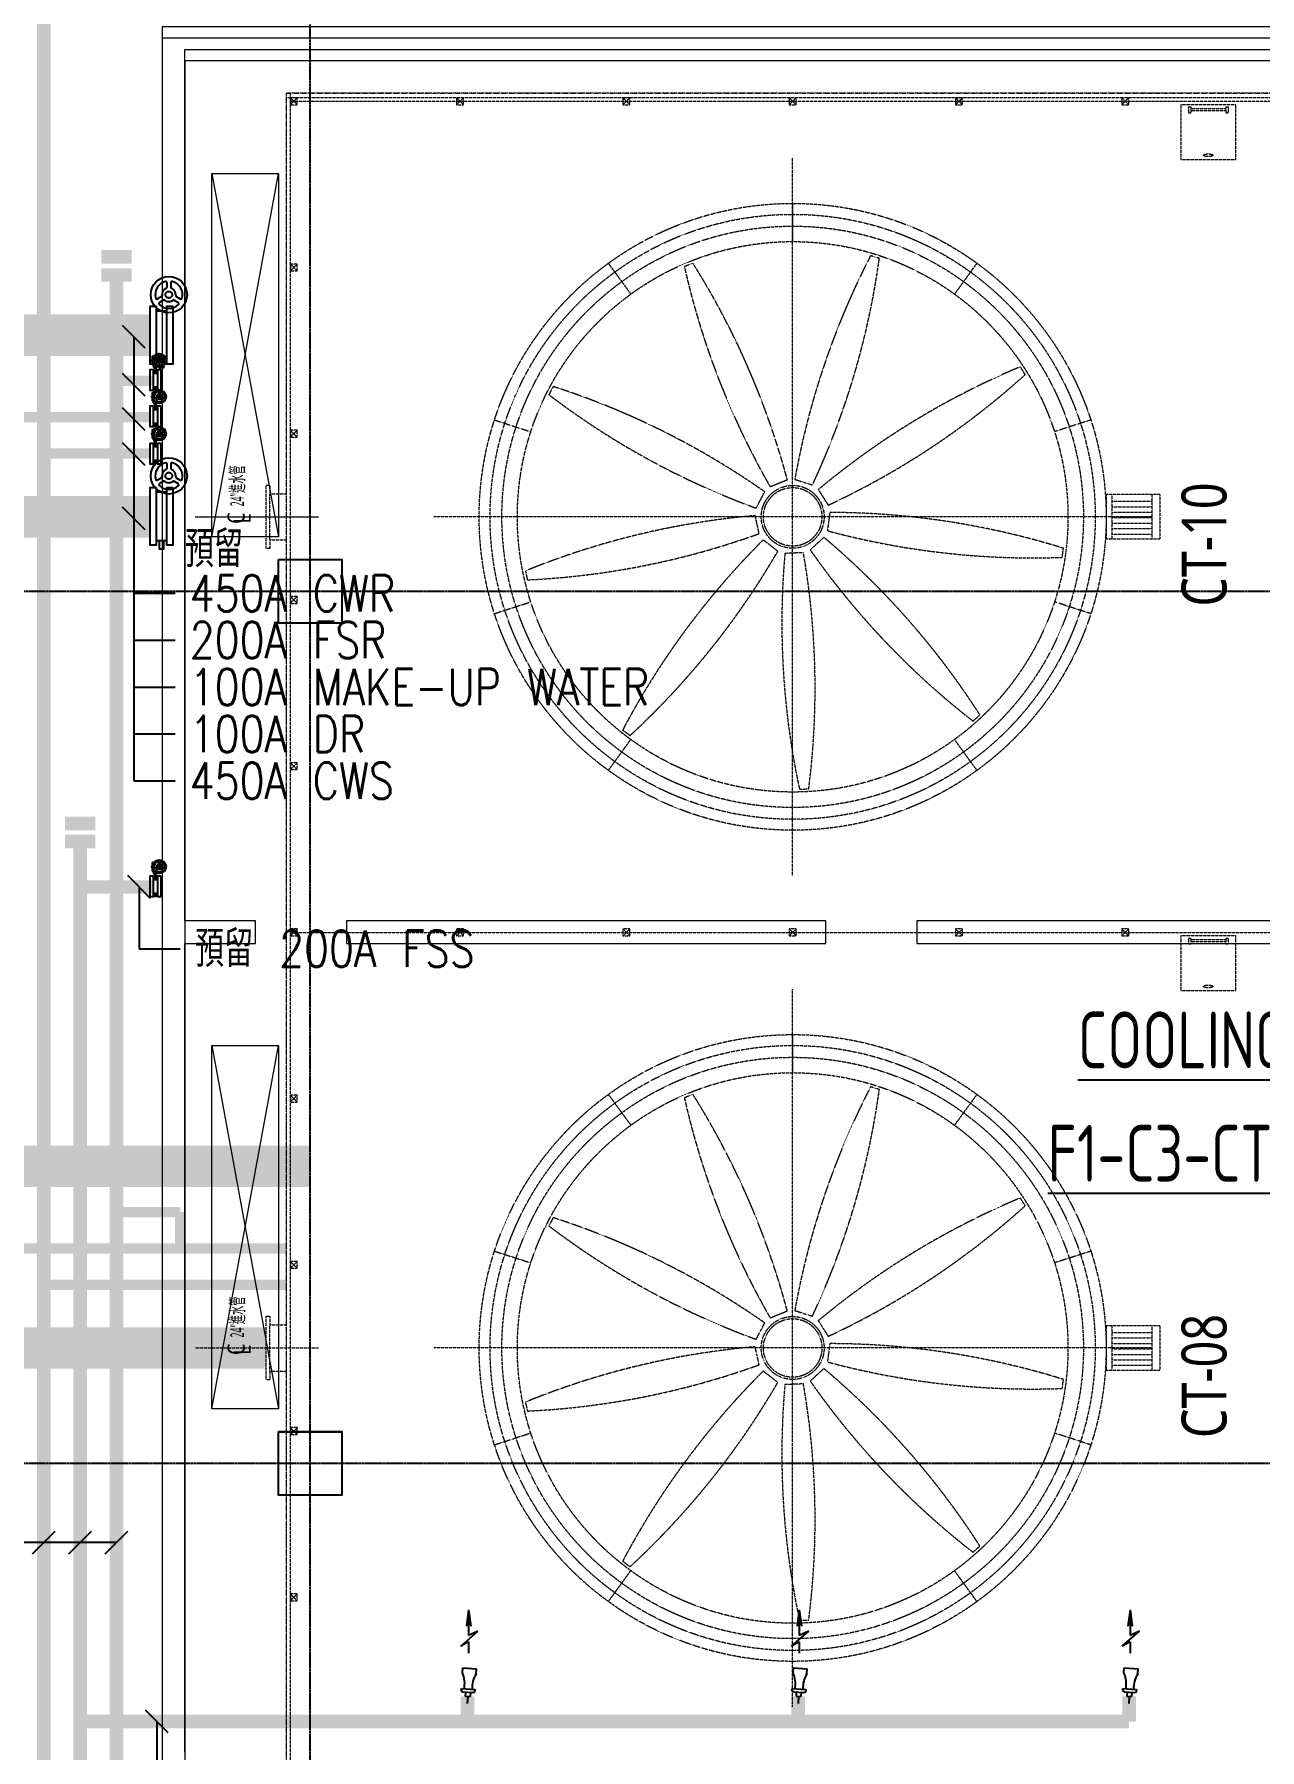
# Model space of a CAD drawing. Extents: x -18238 to -8686, y -1229 to 9502.
# Drawn here: x -16502 to -15153, y 4387 to 6276 of the extents above; entities that cross this region are included whole.
import ezdxf
from ezdxf.enums import TextEntityAlignment as Align

# ---------------------------------------------------------------- set-up
doc = ezdxf.new("R2010")
doc.units = 0
for name, pattern in [('188K-SM-03-C3-LR1-MECH-EQ-Y2257103$0$CUP- LRF$0$HIDDEN', [0.4, 0.3, -0.1]), ('X-CUB3-LR20$0$COL-CEN-LIN', [3.25, 2.5, -0.25, 0.25, -0.25]), ('X-CUB3-LR20$0$虛線', [0.846667, 0.423333, -0.423333])]:
    doc.linetypes.add(name, pattern=pattern)
for name, color, linetype in [('188K-SM-03-C3-LR1-MECH-EQ-Y2257103$0$AC-EQ', 1, 'Continuous'), ('188K-SM-03-C3-LR1-MECH-EQ-Y2257103$0$AC-EQ-FUTURE', 8, 'Continuous'), ('188K-SM-03-C3-LR1-MECH-EQ-Y2257103$0$AC-EQ-TXT', 53, 'Continuous'), ('188K-SM-03-C3-LR1-MECH-EQ-Y2257103$0$AC-EQ-既有', 21, 'Continuous'), ('188K-SM-07-C3-LR1-MECH-PIPE-Y2257103$0$P-CW-聚', 4, 'Continuous'), ('188K-SM-07-C3-LR1-MECH-PIPE-Y2257103$0$P-DR', 5, 'Continuous'), ('188K-SM-07-C3-LR1-MECH-PIPE-Y2257103$0$P-MAKE-UP', 30, 'Continuous'), ('188K-SM-07-C3-LR1-MECH-PIPE-Y2257103$0$P-TXT', 53, 'Continuous'), ('188K-SM-07-C3-LR1-MECH-PIPE-Y2257103$0$P-砂濾-FSR', 3, 'Continuous'), ('188K-SM-07-C3-LR1-MECH-PIPE-Y2257103$0$P-砂濾-FSS', 6, 'Continuous'), ('X-CUB3-LR20$0$2_屋突二層平面圖_2_A-OBJE-2D.Newcub', 8, 'Continuous'), ('X-CUB3-LR20$0$2_屋突二層平面圖_2_A-OBJE.Newcub', 8, 'Continuous'), ('X-CUB3-LR20$0$2_屋突二層平面圖_2_A-WALL-EX.Newcub', 8, 'Continuous'), ('X-CUB3-LR20$0$2_屋突二層平面圖_2_S-SLAB-SHOW.Newcub', 8, 'Continuous'), ('X-CUB3-LR20$0$CCL', 8, 'X-CUB3-LR20$0$COL-CEN-LIN'), ('X-CUB3-LR20$0$COL-S', 8, 'Continuous')]:
    doc.layers.add(name, color=color, linetype=linetype)
doc.styles.add('188K-SM-03-C3-LR1-MECH-EQ-Y2257103$0$CUP- LRF$0$Standard', font='', dxfattribs={"width": 0.8})
doc.styles.add('188K-SM-03-C3-LR1-MECH-EQ-Y2257103$0$XCM2QR1-200k$0$AA-TXT', font='isocp.shx', dxfattribs={"width": 0.8, "bigfont": 'china.shx'})
doc.styles.add('188K-SM-07-C3-LR1-MECH-PIPE-Y2257103$0$Standard', font='txt.shx', dxfattribs={"bigfont": 'chineset.shx'})
doc.styles.get('188K-SM-03-C3-LR1-MECH-EQ-Y2257103$0$CUP- LRF$0$Standard').set_extended_font_data('Microsoft JhengHei')
doc.dimstyles.new('188K-SM-07-C3-LR1-MECH-PIPE-Y2257103$0$H-DIM', dxfattribs={"dimtxt": 1, "dimasz": 1, "dimexe": 0.5, "dimexo": 0.5, "dimgap": 0.5, "dimtad": 1, "dimdec": 0, "dimdsep": 46, "dimtxsty": '188K-SM-07-C3-LR1-MECH-PIPE-Y2257103$0$Standard', "dimblk1": '188K-SM-07-C3-LR1-MECH-PIPE-Y2257103$0$_OBLIQUE', "dimblk2": '188K-SM-07-C3-LR1-MECH-PIPE-Y2257103$0$_OBLIQUE', "dimsah": 1, "dimcen": 0.09, "dimdle": 0.5, "dimadec": 0, "dimazin": 0, "dimtfac": 1, "dimtdec": 0, "dimtmove": 2, "dimatfit": 0, "dimldrblk": '188K-SM-07-C3-LR1-MECH-PIPE-Y2257103$0$_OBLIQUE', "dimfxl": 1, "dimtolj": 1, "dimtzin": 0, "dimarcsym": 0})

# ---------------------------------------------------------------- blocks, each defined once
blk = doc.blocks.new('X-CUB3-LR20$0$CUB3-LR10')
at = {"layer": 'X-CUB3-LR20$0$CCL'}
for p, q in [((-3360, 0), (-3360, 9982.459)), ((720, 6382.459), (-5160, 6382.459)), ((720, 5422.459), (-5160, 5422.459))]:
    blk.add_line(p, q, dxfattribs=at)
at = {"layer": 'X-CUB3-LR20$0$COL-S'}
for points in [[(-3395, 6417.459), (-3325, 6417.459), (-3325, 6347.459), (-3395, 6347.459)], [(-3395, 5457.459), (-3325, 5457.459), (-3325, 5387.459), (-3395, 5387.459)]]:
    blk.add_lwpolyline(points, close=True, dxfattribs=at)
blk = doc.blocks.new('X-CUB3-LR20')
at = {"layer": 'X-CUB3-LR20$0$2_屋突二層平面圖_2_A-OBJE-2D.Newcub', "color": 8, "linetype": 'X-CUB3-LR20$0$虛線', "lineweight": 0, "ltscale": 10, "flags": 128}
blk.add_lwpolyline([(-16224, 6211), (-14012.2, 6211), (-14012.2, 1619.3), (-16224, 1619.3)], close=True, dxfattribs=at)
at = {"layer": 'X-CUB3-LR20$0$2_屋突二層平面圖_2_A-OBJE.Newcub', "color": 8, "lineweight": 0, "ltscale": 10}
for p, q in [((-16306.2, 6122.5), (-16233.1, 6122.5)), ((-16306.2, 5722.5), (-16306.2, 6122.5)), ((-16306.2, 6122.5), (-16233.1, 5722.5)), ((-16306.2, 5722.5), (-16233.1, 6122.5)), ((-16233.1, 6122.5), (-16233.1, 5722.5)), ((-16233.1, 5722.5), (-16306.2, 5722.5)), ((-16306.2, 5162.5), (-16233.1, 5162.5)), ((-16306.2, 4762.5), (-16306.2, 5162.5)), ((-16306.2, 5162.5), (-16233.1, 4762.5)), ((-16306.2, 4762.5), (-16233.1, 5162.5)), ((-16233.1, 5162.5), (-16233.1, 4762.5)), ((-16233.1, 4762.5), (-16306.2, 4762.5))]:
    blk.add_line(p, q, dxfattribs=at)
at = {"layer": 'X-CUB3-LR20$0$2_屋突二層平面圖_2_A-WALL-EX.Newcub', "color": 12, "lineweight": 0, "ltscale": 10, "flags": 128}
for points in [[(-16361.1, 6284.1), (-16361.1, 6259.1)], [(-16361.1, 6259.1), (-16361.1, 1557.5)], [(-16336.1, 6259.1), (-15130.6, 6259.1)], [(-16336.1, 5299.7), (-16336.1, 6259.1)], [(-16258.1, 5299.7), (-16336.1, 5299.7)], [(-16258.1, 5274.7), (-16258.1, 5299.7)], [(-15630.6, 5299.7), (-16158.1, 5299.7)], [(-16158.1, 5299.7), (-16158.1, 5274.7)], [(-15630.6, 5274.7), (-15630.6, 5299.7)], [(-15130.6, 5299.7), (-15530.6, 5299.7)], [(-15530.6, 5299.7), (-15530.6, 5274.7)], [(-16336.1, 4384.7), (-16336.1, 5274.7)], [(-16336.1, 5274.7), (-16258.1, 5274.7)], [(-16158.1, 5274.7), (-15630.6, 5274.7)], [(-15530.6, 5274.7), (-15130.6, 5274.7)]]:
    blk.add_lwpolyline(points, dxfattribs=at)
at = {"layer": 'X-CUB3-LR20$0$2_屋突二層平面圖_2_S-SLAB-SHOW.Newcub', "color": 15, "lineweight": 0, "ltscale": 10, "flags": 128}
for points in [[(-16361.1, 1557.5), (-13875.1, 1557.5), (-13875.1, 6284.1), (-16361.1, 6284.1)], [(-16306.2, 6122.5), (-16233.1, 6122.5), (-16233.1, 5722.5), (-16306.2, 5722.5)], [(-16306.2, 5162.5), (-16233.1, 5162.5), (-16233.1, 4762.5), (-16306.2, 4762.5)]]:
    blk.add_lwpolyline(points, close=True, dxfattribs=at)
at = {"layer": 'X-CUB3-LR20$0$COL-S'}
for points in [[(-16233.1, 5697.5), (-16163.1, 5697.5), (-16163.1, 5627.5), (-16233.1, 5627.5)], [(-16233.1, 4737.5), (-16163.1, 4737.5), (-16163.1, 4667.5), (-16233.1, 4667.5)]]:
    blk.add_lwpolyline(points, close=True, dxfattribs=at)
at = {"layer": 'X-CUB3-LR20$0$CCL'}
blk.add_blockref('X-CUB3-LR20$0$CUB3-LR10', (-12838.1, -720), dxfattribs=at)
blk = doc.blocks.new('188K-SM-07-C3-LR1-MECH-PIPE-Y2257103$0$450A-70')
for p, q in [((183, 577), (183, 526)), ((229, 577), (229, 526)), ((125, 424), (80, 398)), ((147, 385), (103, 359)), ((265, 385), (309, 359)), ((287, 424), (332, 398)), ((101, 265), (101, 275))]:
    blk.add_line(p, q)
for points in [[(68, 318), (68, -318), (0, -318), (0, 318), (68, 318)], [(250, 318), (250, -318), (182, -318), (182, 318), (250, 318)], [(101, -265), (101, -358), (149, -358), (149, -265)]]:
    blk.add_lwpolyline(points)
blk.add_lwpolyline([(182, -265), (182, 265), (68, 265), (68, -265)], close=True)
blk.add_circle((206, 445), 200)
for centre, start, end in [((171, 577), 0, 105.0003), ((241, 577), 74.9997, 180), ((74, 410), 194.9997, 300), ((118, 435), 300, 6.3258), ((154, 374), 53.6773, 120), ((171, 526), 293.6763, 360), ((241, 526), 180, 246.3212), ((258, 374), 60, 126.326), ((294, 435), 173.6771, 240), ((338, 410), 240, 345.0003), ((109, 348), 120, 225.0003), ((303, 348), 314.9997, 60)]:
    blk.add_arc(centre, 12.9, start, end)
for major_axis, start_param, end_param in [((-106, 106), 5.759591, 7.330378), ((-106, -106), 2.0944, 3.665187), ((-106, 106), 1.570801, 3.141588)]:
    blk.add_ellipse((206, 445), major_axis=major_axis, ratio=1, start_param=start_param, end_param=end_param)
for points, knots in [([(176, 514), (175, 514), (175, 514), (171, 512), (168, 510), (160, 505), (156, 502), (151, 497), (149, 495), (147, 492), (145, 490), (142, 485), (139, 481), (136, 473), (134, 469), (132, 462), (132, 458), (131, 452), (131, 449), (131, 445), (131, 445), (131, 445)], [6.696153, 6.696153, 6.696153, 6.696153, 6.716255, 6.716255, 6.867368, 6.867368, 7.071588, 7.071588, 7.157801, 7.157801, 7.244015, 7.244015, 7.416443, 7.416443, 7.58887, 7.58887, 7.71927, 7.71927, 7.84967, 7.84967, 7.853751, 7.853751, 7.853751, 7.853751]), ([(131, 445), (131, 443), (131, 441), (131, 439), (131, 438), (131, 437)], [1.5709998, 1.5709998, 1.5709998, 1.5709998, 1.6433636, 1.6433636, 1.6809392, 1.6809392, 1.6809392, 1.6809392]), ([(161, 384), (164, 382), (166, 381), (173, 377), (177, 375), (185, 372), (190, 371), (196, 370), (199, 370), (204, 370), (207, 369), (212, 370), (214, 370), (220, 371), (224, 372), (231, 374), (235, 375), (242, 378), (245, 380), (249, 383), (250, 384), (251, 384)], [2.507368, 2.507368, 2.507368, 2.507368, 2.627369, 2.627369, 2.804217, 2.804217, 2.981065, 2.981065, 3.0818, 3.0818, 3.182535, 3.182535, 3.283269, 3.283269, 3.433028, 3.433028, 3.582786, 3.582786, 3.732545, 3.732545, 3.775351, 3.775351, 3.775351, 3.775351]), ([(169, 445), (169, 443), (169, 442), (170, 437), (171, 434), (173, 429), (174, 427), (176, 423), (178, 421), (181, 418), (182, 417), (184, 416), (184, 415), (187, 414), (188, 413), (190, 412), (191, 412), (193, 411), (194, 410), (197, 409), (198, 409), (201, 409), (202, 408), (205, 408), (206, 408), (209, 408), (211, 409), (213, 409), (214, 409), (217, 410), (218, 410), (220, 411), (222, 412), (225, 413), (226, 414), (229, 416), (230, 417), (232, 419), (233, 420), (235, 423), (236, 424), (238, 427), (239, 428), (240, 431), (240, 432), (241, 434), (241, 435), (242, 438), (242, 439), (243, 442), (243, 444), (243, 447), (243, 448), (242, 450), (242, 452), (242, 454), (241, 456), (240, 459), (240, 460), (238, 463), (237, 464), (236, 467), (235, 468), (233, 470), (232, 471), (230, 473), (228, 474), (226, 476), (225, 476), (223, 478), (222, 478), (219, 479), (218, 480), (215, 481), (213, 481), (210, 482), (209, 482), (206, 482), (205, 482), (202, 482), (200, 481), (197, 481), (196, 480), (193, 480), (192, 479), (190, 478), (189, 477), (186, 476), (185, 475), (183, 473), (181, 472), (180, 471), (179, 470), (177, 468), (177, 467), (175, 464), (174, 462), (172, 459), (172, 458), (171, 456), (171, 455), (170, 452), (170, 451), (169, 448), (169, 447), (169, 445)], [1.571, 1.571, 1.571, 1.571, 1.693083, 1.693083, 1.949959, 1.949959, 2.141288, 2.141288, 2.35183, 2.35183, 2.450793, 2.450793, 2.549757, 2.549757, 2.648721, 2.648721, 2.747685, 2.747685, 2.846649, 2.846649, 2.956668, 2.956668, 3.066687, 3.066687, 3.18546, 3.18546, 3.304233, 3.304233, 3.401729, 3.401729, 3.499226, 3.499226, 3.628371, 3.628371, 3.757516, 3.757516, 3.886662, 3.886662, 4.015807, 4.015807, 4.144952, 4.144952, 4.274097, 4.274097, 4.375229, 4.375229, 4.476361, 4.476361, 4.600581, 4.600581, 4.724802, 4.724802, 4.826207, 4.826207, 4.927613, 4.927613, 5.054733, 5.054733, 5.177509, 5.177509, 5.300285, 5.300285, 5.423061, 5.423061, 5.545838, 5.545838, 5.668614, 5.668614, 5.768114, 5.768114, 5.867614, 5.867614, 5.990048, 5.990048, 6.139681, 6.139681, 6.244003, 6.244003, 6.348325, 6.348325, 6.488728, 6.488728, 6.59624, 6.59624, 6.703667, 6.703667, 6.811094, 6.811094, 6.930613, 6.930613, 7.056612, 7.056612, 7.148118, 7.148118, 7.239624, 7.239624, 7.418991, 7.418991, 7.523555, 7.523555, 7.621222, 7.621222, 7.71889, 7.71889, 7.853751, 7.853751, 7.853751, 7.853751]), ([(281, 437), (281, 441), (282, 445), (281, 455), (280, 460), (277, 472), (275, 477), (269, 486), (267, 490), (260, 497), (257, 501), (250, 507), (245, 509), (240, 513), (238, 513), (236, 514)], [4.601784, 4.601784, 4.601784, 4.601784, 4.761519, 4.761519, 4.993702, 4.993702, 5.225885, 5.225885, 5.416156, 5.416156, 5.606428, 5.606428, 5.796699, 5.796699, 5.869739, 5.869739, 5.869739, 5.869739])]:
    blk.add_open_spline(points, degree=3, knots=knots)
blk = doc.blocks.new('188K-SM-07-C3-LR1-MECH-PIPE-Y2257103$0$100A-70')
for p, q in [((11, 220), (11, 216)), ((11, 220), (18, 220)), ((11, 216), (18, 216)), ((18, 222), (23, 222)), ((18, 222), (18, 214)), ((18, 214), (23, 214)), ((23, 259), (23, 222)), ((23, 214), (23, 176)), ((23, 197), (29, 197)), ((23, 189), (32, 189)), ((39, 261), (25, 261)), ((70, 210), (54, 201)), ((79, 195), (62, 186)), ((93, 268), (93, 248)), ((109, 268), (109, 248)), ((123, 195), (140, 186)), ((132, 210), (148, 201)), ((25, 174), (40, 174)), ((32, 174), (32, 155)), ((32, 155), (60, 155)), ((35, 155), (35, 150)), ((35, 150), (53, 140)), ((53, 74), (53, 140)), ((53, 140), (67, 140)), ((82, 146), (67, 140)), ((67, 74), (67, 140))]:
    blk.add_line(p, q)
for points in [[(34, 115), (34, -115), (1, -115), (1, 115), (34, 115)], [(119, 115), (119, -115), (86, -115), (86, 115), (119, 115)], [(53, -74), (53, -107), (67, -107), (67, -74)]]:
    blk.add_lwpolyline(points)
blk.add_lwpolyline([(86, -74), (86, 74), (34, 74), (34, -74)], close=True)
blk.add_circle((101, 218), 75)
for centre, start, end in [((51, 205), 194.9997, 300), ((68, 214), 300, 6.3258), ((81, 191), 53.6773, 120), ((88, 268), 0, 105.0003), ((88, 248), 293.6763, 360), ((114, 268), 74.9997, 180), ((114, 248), 180, 246.3212), ((121, 191), 60, 126.326), ((134, 214), 173.6771, 240), ((151, 205), 240, 345.0003), ((65, 182), 120, 225.0003), ((137, 182), 314.9997, 60)]:
    blk.add_arc(centre, 4.84, start, end)
for centre, major_axis, start_param, end_param in [((25, 259), (1.59, 1.59), 0.785398, 2.356194), ((101, 218), (39.8, 39.8), 1.047202, 2.617989), ((101, 218), (-39.8, 39.8), 3.665196, 5.235983), ((25, 176), (1.59, 1.59), 2.356194, 3.926991), ((101, 218), (-39.8, 39.8), 1.570801, 3.141588)]:
    blk.add_ellipse(centre, major_axis=major_axis, ratio=1, start_param=start_param, end_param=end_param)
for points, knots in [([(90, 244), (89, 244), (89, 244), (88, 243), (87, 242), (84, 241), (82, 239), (80, 237), (80, 237), (79, 236), (78, 235), (77, 233), (76, 231), (75, 229), (74, 227), (73, 224), (73, 223), (73, 221), (73, 219), (73, 218), (73, 218), (73, 218)], [6.696153, 6.696153, 6.696153, 6.696153, 6.716255, 6.716255, 6.867368, 6.867368, 7.071588, 7.071588, 7.157801, 7.157801, 7.244015, 7.244015, 7.416443, 7.416443, 7.58887, 7.58887, 7.71927, 7.71927, 7.84967, 7.84967, 7.853751, 7.853751, 7.853751, 7.853751]), ([(73, 218), (73, 217), (73, 217), (73, 216), (73, 215), (73, 215)], [1.5709998, 1.5709998, 1.5709998, 1.5709998, 1.6433636, 1.6433636, 1.6809392, 1.6809392, 1.6809392, 1.6809392]), ([(84, 195), (85, 195), (86, 194), (89, 193), (90, 192), (93, 191), (95, 190), (97, 190), (98, 190), (100, 190), (101, 190), (103, 190), (104, 190), (106, 190), (108, 190), (110, 191), (112, 192), (114, 193), (116, 194), (117, 195), (117, 195), (118, 195)], [2.507368, 2.507368, 2.507368, 2.507368, 2.627369, 2.627369, 2.804217, 2.804217, 2.981065, 2.981065, 3.0818, 3.0818, 3.182535, 3.182535, 3.283269, 3.283269, 3.433028, 3.433028, 3.582786, 3.582786, 3.732545, 3.732545, 3.775351, 3.775351, 3.775351, 3.775351]), ([(87, 218), (87, 217), (87, 217), (87, 215), (88, 214), (89, 212), (89, 211), (90, 210), (91, 209), (92, 208), (92, 208), (93, 207), (93, 207), (94, 206), (94, 206), (95, 206), (95, 205), (96, 205), (97, 205), (97, 205), (98, 205), (99, 204), (99, 204), (101, 204), (101, 204), (102, 204), (103, 204), (104, 204), (104, 205), (105, 205), (105, 205), (106, 205), (107, 206), (108, 206), (108, 206), (109, 207), (110, 207), (111, 208), (111, 209), (112, 210), (112, 210), (113, 211), (113, 212), (114, 213), (114, 213), (114, 214), (114, 214), (115, 215), (115, 216), (115, 217), (115, 218), (115, 219), (115, 219), (115, 220), (115, 220), (114, 222), (114, 222), (114, 223), (114, 224), (113, 225), (113, 225), (112, 226), (112, 227), (111, 227), (111, 228), (110, 229), (109, 229), (109, 230), (108, 230), (107, 230), (107, 230), (106, 231), (106, 231), (104, 231), (104, 232), (102, 232), (102, 232), (101, 232), (101, 232), (99, 232), (99, 232), (98, 231), (97, 231), (96, 231), (96, 231), (95, 230), (94, 230), (94, 230), (93, 229), (92, 229), (92, 228), (91, 228), (91, 227), (90, 227), (90, 226), (89, 225), (89, 225), (88, 223), (88, 223), (88, 222), (88, 222), (87, 221), (87, 220), (87, 219), (87, 219), (87, 218)], [1.571, 1.571, 1.571, 1.571, 1.693083, 1.693083, 1.949959, 1.949959, 2.141288, 2.141288, 2.35183, 2.35183, 2.450793, 2.450793, 2.549757, 2.549757, 2.648721, 2.648721, 2.747685, 2.747685, 2.846649, 2.846649, 2.956668, 2.956668, 3.066687, 3.066687, 3.18546, 3.18546, 3.304233, 3.304233, 3.401729, 3.401729, 3.499226, 3.499226, 3.628371, 3.628371, 3.757516, 3.757516, 3.886662, 3.886662, 4.015807, 4.015807, 4.144952, 4.144952, 4.274097, 4.274097, 4.375229, 4.375229, 4.476361, 4.476361, 4.600581, 4.600581, 4.724802, 4.724802, 4.826207, 4.826207, 4.927613, 4.927613, 5.054733, 5.054733, 5.177509, 5.177509, 5.300285, 5.300285, 5.423061, 5.423061, 5.545838, 5.545838, 5.668614, 5.668614, 5.768114, 5.768114, 5.867614, 5.867614, 5.990048, 5.990048, 6.139681, 6.139681, 6.244003, 6.244003, 6.348325, 6.348325, 6.488728, 6.488728, 6.59624, 6.59624, 6.703667, 6.703667, 6.811094, 6.811094, 6.930613, 6.930613, 7.056612, 7.056612, 7.148118, 7.148118, 7.239624, 7.239624, 7.418991, 7.418991, 7.523555, 7.523555, 7.621222, 7.621222, 7.71889, 7.71889, 7.853751, 7.853751, 7.853751, 7.853751]), ([(129, 215), (129, 216), (129, 218), (129, 222), (129, 224), (128, 228), (127, 230), (125, 233), (124, 235), (121, 238), (120, 239), (117, 241), (116, 242), (114, 243), (113, 244), (112, 244)], [4.601784, 4.601784, 4.601784, 4.601784, 4.761519, 4.761519, 4.993702, 4.993702, 5.225885, 5.225885, 5.416156, 5.416156, 5.606428, 5.606428, 5.796699, 5.796699, 5.869739, 5.869739, 5.869739, 5.869739])]:
    blk.add_open_spline(points, degree=3, knots=knots)
blk = doc.blocks.new('188K-SM-07-C3-LR1-MECH-PIPE-Y2257103$0$噴頭')
for p, q in [((-18487.17, 3094.68), (-18489.22, 3097.04)), ((-18489.22, 3097.04), (-18488.61, 3095.75)), ((-18492.15, 3095.75), (-18489.92, 3096.05)), ((-18492.15, 3095.75), (-18488.61, 3095.75)), ((-18492.15, 3095.75), (-18489.92, 3095.46)), ((-18487.73, 3095.75), (-18487.17, 3094.68)), ((-18487.73, 3095.75), (-18486.18, 3095.75)), ((-18484.18, 3094.96), (-18484.04, 3096.85)), ((-18483.5, 3094.91), (-18484.18, 3094.96)), ((-18483.36, 3096.8), (-18484.04, 3096.85)), ((-18481.31, 3094.76), (-18481.18, 3096.64)), ((-18481.11, 3094.74), (-18481.31, 3094.76)), ((-18481.18, 3096.64), (-18480.97, 3096.63)), ((-18480.86, 3094.95), (-18480.76, 3096.38)), ((-18480.84, 3095.34), (-18480.28, 3095.3)), ((-18480.79, 3096), (-18480.23, 3095.96)), ((-18480.28, 3095.3), (-18480.23, 3095.96)), ((-18480.25, 3095.65), (-18479.28, 3095.58))]:
    blk.add_line(p, q)
for centre, radius, start, end in [((-18482, 3091.48), 3.74, 78.9478, 113.5529), ((-18481.39, 3099.98), 3.74, 238.2169, 272.822), ((-18481.09, 3094.97), 0.227, 265.8849, 355.8849), ((-18480.99, 3096.4), 0.227, 355.8849, 85.8849)]:
    blk.add_arc(centre, radius, start, end)
blk = doc.blocks.new('188K-SM-07-C3-LR1-MECH-PIPE-Y2257103$0$_OBLIQUE')
at = {"color": 0, "linetype": 'ByBlock'}
blk.add_line((-0.5, -0.5), (0.5, 0.5), dxfattribs=at)
blk = doc.blocks.new('188K-SM-03-C3-LR1-MECH-EQ-Y2257103')
at = {"layer": '188K-SM-03-C3-LR1-MECH-EQ-Y2257103$0$AC-EQ', "linetype": '188K-SM-03-C3-LR1-MECH-EQ-Y2257103$0$CUP- LRF$0$HIDDEN', "lineweight": 0}
for p, q in [((-16212.3, 5283.3), (-16219.9, 5290.9)), ((-16212.3, 5290.9), (-16219.9, 5283.3)), ((-16212.3, 5283.3), (-16219.9, 5290.9)), ((-16212.3, 5290.9), (-16219.9, 5283.3)), ((-16029.3, 5283.3), (-16036.9, 5290.9)), ((-16029.3, 5290.9), (-16036.9, 5283.3)), ((-16029.3, 5283.3), (-16036.9, 5290.9)), ((-16029.3, 5290.9), (-16036.9, 5283.3)), ((-15846.3, 5283.3), (-15853.9, 5290.9)), ((-15846.3, 5290.9), (-15853.9, 5283.3)), ((-15846.3, 5283.3), (-15853.9, 5290.9)), ((-15846.3, 5290.9), (-15853.9, 5283.3)), ((-15663.3, 5283.3), (-15670.9, 5290.9)), ((-15663.3, 5290.9), (-15670.9, 5283.3)), ((-15663.3, 5283.3), (-15670.9, 5290.9)), ((-15663.3, 5290.9), (-15670.9, 5283.3)), ((-15480.3, 5283.3), (-15487.9, 5290.9)), ((-15480.3, 5290.9), (-15487.9, 5283.3)), ((-15480.3, 5283.3), (-15487.9, 5290.9)), ((-15480.3, 5290.9), (-15487.9, 5283.3)), ((-15297.3, 5290.9), (-15304.9, 5290.9)), ((-15304.9, 5290.9), (-15304.9, 5283.3)), ((-15297.3, 5283.3), (-15304.9, 5290.9)), ((-15297.3, 5290.9), (-15304.9, 5283.3)), ((-15297.3, 5290.9), (-15304.9, 5290.9)), ((-15304.9, 5290.9), (-15304.9, 5283.3)), ((-15297.3, 5283.3), (-15304.9, 5290.9)), ((-15297.3, 5290.9), (-15304.9, 5283.3)), ((-15297.3, 5283.3), (-15297.3, 5290.9)), ((-15297.3, 5283.3), (-15297.3, 5290.9)), ((-16219.9, 5287.1), (-14016.3, 5287.1)), ((-15304.9, 5283.3), (-15297.3, 5283.3)), ((-15304.9, 5283.3), (-15297.3, 5283.3)), ((-15179.5, 5283.3), (-15239.8, 5283.3)), ((-15239.8, 5283.3), (-15239.8, 5223)), ((-15231.6, 5280.9), (-15231.6, 5274.5)), ((-15231.5, 5280.9), (-15228.9, 5280.9)), ((-15231.5, 5274.5), (-15228.9, 5274.5)), ((-15228.8, 5280.9), (-15228.8, 5274.5)), ((-15190.4, 5278.8), (-15228.8, 5278.8)), ((-15190.4, 5276.6), (-15228.8, 5276.6)), ((-15190.4, 5280.9), (-15190.4, 5274.5)), ((-15190.4, 5280.9), (-15187.8, 5280.9)), ((-15190.4, 5274.5), (-15187.8, 5274.5)), ((-15187.7, 5280.9), (-15187.7, 5274.5)), ((-15179.5, 5223), (-15179.5, 5283.3)), ((-15667.1, 4434.6), (-15667.1, 5224.6)), ((-15239.8, 5223), (-15179.5, 5223)), ((-15667.1, 5174.6), (-15667.1, 5132.6)), ((-16212.3, 5100.3), (-16219.9, 5107.9)), ((-16212.3, 5107.9), (-16219.9, 5100.3)), ((-15869.9, 5108.7), (-15845.2, 5074.8)), ((-15781.5, 5107), (-15786.3, 5105)), ((-15776.8, 5108.9), (-15781.5, 5107)), ((-15576.5, 5115.6), (-15581.4, 5117.2)), ((-15571.6, 5114.1), (-15576.5, 5115.6)), ((-15464.4, 5108.7), (-15489, 5074.8)), ((-15413.9, 4990.4), (-15416.6, 4994.8)), ((-15411.2, 4986.1), (-15413.9, 4990.4)), ((-15933, 4968.5), (-15935.4, 4964)), ((-15930.7, 4973.1), (-15933, 4968.5)), ((-15995.3, 4936.2), (-15955.3, 4923.3)), ((-15339, 4936.2), (-15379, 4923.3)), ((-16212.3, 4917.3), (-16219.9, 4924.9)), ((-16212.3, 4924.9), (-16219.9, 4917.3)), ((-16246.6, 4794.7), (-16246.6, 4864.6)), ((-16246.6, 4864.6), (-16242.4, 4864.6)), ((-16242.4, 4864.6), (-16242.4, 4855)), ((-16242.4, 4855), (-16224.9, 4855)), ((-16242.4, 4804.2), (-16242.4, 4855)), ((-15702.6, 4848.1), (-15697.8, 4857.2)), ((-15691.8, 4862.7), (-15682.4, 4866.6)), ((-15682.4, 4866.6), (-15672.9, 4870.5)), ((-15664.8, 4870.8), (-15655.1, 4867.7)), ((-15655.1, 4867.7), (-15645.3, 4864.6)), ((-15638.9, 4859.7), (-15633.4, 4851)), ((-15263, 4854.1), (-15322.1, 4854.1)), ((-15322.1, 4854.1), (-15322.1, 4805.2)), ((-15315.8, 4854), (-15315.8, 4805.1)), ((-15271.4, 4805.1), (-15271.4, 4854)), ((-15263, 4854.1), (-15263, 4805.2)), ((-15707.3, 4839.1), (-15702.6, 4848.1)), ((-15633.4, 4851), (-15627.9, 4842.4)), ((-15626.2, 4834.5), (-15627.5, 4824.4)), ((-15315.8, 4846.8), (-15271.4, 4846.8)), ((-15315.8, 4840.7), (-15271.4, 4840.7)), ((-15315.8, 4834.7), (-15271.4, 4834.7)), ((-16324.8, 4829.6), (-16189, 4829.6)), ((-15272.1, 4829.6), (-16062.1, 4829.6)), ((-15706.2, 4821), (-15708.4, 4831)), ((-15704, 4811.1), (-15706.2, 4821)), ((-15627.5, 4824.4), (-15628.9, 4814.2)), ((-15315.8, 4828.7), (-15271.4, 4828.7)), ((-15315.8, 4822.6), (-15271.4, 4822.6)), ((-15315.8, 4816.6), (-15271.4, 4816.6)), ((-16242.4, 4804.2), (-16242.4, 4794.7)), ((-16242.4, 4804.2), (-16224.9, 4804.2)), ((-15691.5, 4798), (-15699.6, 4804.2)), ((-15683.4, 4791.7), (-15691.5, 4798)), ((-15640.2, 4800.1), (-15647.7, 4793.2)), ((-15632.7, 4807), (-15640.2, 4800.1)), ((-15322.1, 4805.2), (-15263, 4805.2)), ((-15315.8, 4810.6), (-15271.4, 4810.6)), ((-16242.4, 4794.7), (-16246.6, 4794.7)), ((-15665.5, 4789.7), (-15675.7, 4789.3)), ((-15655.3, 4790.1), (-15665.5, 4789.7)), ((-15370.4, 4785), (-15369.8, 4790)), ((-15369.8, 4790), (-15369.1, 4795.1)), ((-15961.2, 4770.1), (-15960.1, 4765.1)), ((-15960.1, 4765.1), (-15959, 4760.1)), ((-16212.3, 4734.3), (-16219.9, 4741.9)), ((-16212.3, 4741.9), (-16219.9, 4734.3)), ((-15995.3, 4723), (-15955.3, 4736)), ((-15339, 4723), (-15379, 4736)), ((-15468.6, 4604.7), (-15464.8, 4608.1)), ((-15464.8, 4608.1), (-15461, 4611.6)), ((-15854.2, 4595), (-15850.1, 4591.9)), ((-15850.1, 4591.9), (-15846.1, 4588.8)), ((-15869.9, 4550.5), (-15845.2, 4584.5)), ((-15464.4, 4550.5), (-15489, 4584.5)), ((-16212.3, 4551.3), (-16219.9, 4558.9)), ((-16212.3, 4558.9), (-16219.9, 4551.3)), ((-15667.1, 4484.6), (-15667.1, 4526.6)), ((-15659.6, 4529.7), (-15654.5, 4529.9)), ((-15654.5, 4529.9), (-15649.4, 4530.1))]:
    blk.add_line(p, q, dxfattribs=at)
at = {"layer": '188K-SM-03-C3-LR1-MECH-EQ-Y2257103$0$AC-EQ', "linetype": '188K-SM-03-C3-LR1-MECH-EQ-Y2257103$0$CUP- LRF$0$HIDDEN', "lineweight": 0, "flags": 128}
for points in [[(-16212.3, 5290.9), (-16219.9, 5290.9), (-16219.9, 5283.3), (-16212.3, 5283.3)], [(-16212.3, 5290.9), (-16219.9, 5290.9), (-16219.9, 5283.3), (-16212.3, 5283.3)], [(-16029.3, 5290.9), (-16036.9, 5290.9), (-16036.9, 5283.3), (-16029.3, 5283.3)], [(-16029.3, 5290.9), (-16036.9, 5290.9), (-16036.9, 5283.3), (-16029.3, 5283.3)], [(-15846.3, 5290.9), (-15853.9, 5290.9), (-15853.9, 5283.3), (-15846.3, 5283.3)], [(-15846.3, 5290.9), (-15853.9, 5290.9), (-15853.9, 5283.3), (-15846.3, 5283.3)], [(-15663.3, 5290.9), (-15670.9, 5290.9), (-15670.9, 5283.3), (-15663.3, 5283.3)], [(-15663.3, 5290.9), (-15670.9, 5290.9), (-15670.9, 5283.3), (-15663.3, 5283.3)], [(-15480.3, 5290.9), (-15487.9, 5290.9), (-15487.9, 5283.3), (-15480.3, 5283.3)], [(-15480.3, 5290.9), (-15487.9, 5290.9), (-15487.9, 5283.3), (-15480.3, 5283.3)], [(-16212.3, 5107.9), (-16219.9, 5107.9), (-16219.9, 5100.3), (-16212.3, 5100.3)], [(-16212.3, 4924.9), (-16219.9, 4924.9), (-16219.9, 4917.3), (-16212.3, 4917.3)], [(-16212.3, 4741.9), (-16219.9, 4741.9), (-16219.9, 4734.3), (-16212.3, 4734.3)], [(-16212.3, 4558.9), (-16219.9, 4558.9), (-16219.9, 4551.3), (-16212.3, 4551.3)]]:
    blk.add_lwpolyline(points, close=True, dxfattribs=at)
for points in [[(-16224, 3473.9), (-16224, 5287.1)], [(-16219.9, 3473.3), (-16219.9, 5287.1)]]:
    blk.add_lwpolyline(points, dxfattribs=at)
at = {"layer": '188K-SM-03-C3-LR1-MECH-EQ-Y2257103$0$AC-EQ', "linetype": '188K-SM-03-C3-LR1-MECH-EQ-Y2257103$0$CUP- LRF$0$HIDDEN', "lineweight": 0}
for radius in [345, 333, 320, 303, 34.6, 32.2]:
    blk.add_circle((-15667.1, 4829.6), radius, dxfattribs=at)
for centre, start, end in [((-14936.5, 5296.6), 192.705, 209.8757), ((-16514.6, 4645.6), 14.9557, 32.1265), ((-14807.2, 4717.7), 152.705, 169.8757), ((-16434.6, 5233.4), 334.9557, 352.1265), ((-15080.4, 4191.1), 112.705, 129.8757), ((-15995.5, 5632.2), 294.9557, 312.1265), ((-16198, 4144), 54.9557, 72.1265), ((-15407.6, 5657), 232.705, 249.8757), ((-15628.1, 3963.3), 72.705, 89.8757), ((-15633.1, 3963.1), 94.9557, 112.1265), ((-16000.1, 5630.3), 272.705, 289.8757), ((-15084.1, 4187.7), 134.9557, 152.1265), ((-16194.1, 4140.9), 32.705, 49.8757), ((-15402.8, 5655.5), 254.9557, 272.1265), ((-16436.9, 5228.9), 312.705, 329.8757), ((-14807.9, 4712.7), 174.9557, 192.1265), ((-16513.5, 4640.7), 352.705, 9.8757), ((-14933.8, 5292.3), 214.9557, 232.1265)]:
    blk.add_arc(centre, 871.1, start, end, dxfattribs=at)
blk.add_ellipse((-15209.8, 5227.6), major_axis=(5.21, 0), ratio=0.282419, dxfattribs=at)
at = {"layer": '188K-SM-03-C3-LR1-MECH-EQ-Y2257103$0$AC-EQ-FUTURE', "linetype": '188K-SM-03-C3-LR1-MECH-EQ-Y2257103$0$CUP- LRF$0$HIDDEN', "lineweight": 0}
for p, q in [((-15118.1, 6210.9), (-16224, 6210.9)), ((-15118.1, 6205.9), (-16224, 6205.9)), ((-16212.3, 6198.3), (-16219.9, 6205.9)), ((-16212.3, 6205.9), (-16219.9, 6198.3)), ((-16219.9, 6202.1), (-15118.1, 6202.1)), ((-16029.3, 6198.3), (-16036.9, 6205.9)), ((-16029.3, 6205.9), (-16036.9, 6198.3)), ((-15846.3, 6198.3), (-15853.9, 6205.9)), ((-15846.3, 6205.9), (-15853.9, 6198.3)), ((-15663.3, 6198.3), (-15670.9, 6205.9)), ((-15663.3, 6205.9), (-15670.9, 6198.3)), ((-15480.3, 6198.3), (-15487.9, 6205.9)), ((-15480.3, 6205.9), (-15487.9, 6198.3)), ((-15297.3, 6205.9), (-15304.9, 6205.9)), ((-15304.9, 6205.9), (-15304.9, 6198.3)), ((-15297.3, 6198.3), (-15304.9, 6205.9)), ((-15297.3, 6205.9), (-15304.9, 6198.3)), ((-15304.9, 6198.3), (-15297.3, 6198.3)), ((-15297.3, 6198.3), (-15297.3, 6205.9)), ((-15179.5, 6198.3), (-15239.8, 6198.3)), ((-15239.8, 6198.3), (-15239.8, 6138)), ((-15231.6, 6195.9), (-15231.6, 6189.5)), ((-15231.5, 6195.9), (-15228.9, 6195.9)), ((-15228.8, 6195.9), (-15228.8, 6189.5)), ((-15190.4, 6195.9), (-15190.4, 6189.5)), ((-15190.4, 6195.9), (-15187.8, 6195.9)), ((-15187.7, 6195.9), (-15187.7, 6189.5)), ((-15179.5, 6138), (-15179.5, 6198.3)), ((-15231.5, 6189.5), (-15228.9, 6189.5)), ((-15190.4, 6193.8), (-15228.8, 6193.8)), ((-15190.4, 6191.6), (-15228.8, 6191.6)), ((-15190.4, 6189.5), (-15187.8, 6189.5)), ((-15667.1, 5349.6), (-15667.1, 6139.6)), ((-15239.8, 6138), (-15179.5, 6138)), ((-15667.1, 6089.6), (-15667.1, 6047.6)), ((-15576.5, 6030.6), (-15581.4, 6032.2)), ((-15571.6, 6029.1), (-15576.5, 6030.6)), ((-16212.3, 6015.3), (-16219.9, 6022.9)), ((-16212.3, 6022.9), (-16219.9, 6015.3)), ((-15869.9, 6023.7), (-15845.2, 5989.8)), ((-15781.5, 6022), (-15786.3, 6020)), ((-15776.8, 6023.9), (-15781.5, 6022)), ((-15464.4, 6023.7), (-15489, 5989.8)), ((-15413.9, 5905.4), (-15416.6, 5909.8)), ((-15411.2, 5901.1), (-15413.9, 5905.4)), ((-15933, 5883.5), (-15935.4, 5879)), ((-15930.7, 5888.1), (-15933, 5883.5)), ((-16212.3, 5832.3), (-16219.9, 5839.9)), ((-16212.3, 5839.9), (-16219.9, 5832.3)), ((-15995.3, 5851.2), (-15955.3, 5838.3)), ((-15339, 5851.2), (-15379, 5838.3)), ((-16246.6, 5709.7), (-16246.6, 5779.6)), ((-16246.6, 5779.6), (-16242.4, 5779.6)), ((-16242.4, 5779.6), (-16242.4, 5770)), ((-15691.8, 5777.7), (-15682.4, 5781.6)), ((-15682.4, 5781.6), (-15672.9, 5785.5)), ((-15664.8, 5785.8), (-15655.1, 5782.7)), ((-15655.1, 5782.7), (-15645.3, 5779.6)), ((-16242.4, 5770), (-16224.9, 5770)), ((-16242.4, 5719.2), (-16242.4, 5770)), ((-15707.3, 5754.1), (-15702.6, 5763.1)), ((-15702.6, 5763.1), (-15697.8, 5772.2)), ((-15638.9, 5774.7), (-15633.4, 5766)), ((-15633.4, 5766), (-15627.9, 5757.4)), ((-15263, 5769.1), (-15322.1, 5769.1)), ((-15322.1, 5769.1), (-15322.1, 5720.2)), ((-15315.8, 5769), (-15315.8, 5720.1)), ((-15315.8, 5761.8), (-15271.4, 5761.8)), ((-15271.4, 5720.1), (-15271.4, 5769)), ((-15263, 5769.1), (-15263, 5720.2)), ((-15272.1, 5744.6), (-16062.1, 5744.6)), ((-15706.2, 5736), (-15708.4, 5746)), ((-15626.2, 5749.5), (-15627.5, 5739.4)), ((-15315.8, 5755.7), (-15271.4, 5755.7)), ((-15315.8, 5749.7), (-15271.4, 5749.7)), ((-15315.8, 5743.7), (-15271.4, 5743.7)), ((-15704, 5726.1), (-15706.2, 5736)), ((-15632.7, 5722), (-15640.2, 5715.1)), ((-15627.5, 5739.4), (-15628.9, 5729.2)), ((-15315.8, 5737.6), (-15271.4, 5737.6)), ((-15315.8, 5731.6), (-15271.4, 5731.6)), ((-15315.8, 5725.6), (-15271.4, 5725.6)), ((-16242.4, 5709.7), (-16246.6, 5709.7)), ((-16242.4, 5719.2), (-16242.4, 5709.7)), ((-16242.4, 5719.2), (-16224.9, 5719.2)), ((-15691.5, 5713), (-15699.6, 5719.2)), ((-15683.4, 5706.7), (-15691.5, 5713)), ((-15665.5, 5704.7), (-15675.7, 5704.3)), ((-15655.3, 5705.1), (-15665.5, 5704.7)), ((-15640.2, 5715.1), (-15647.7, 5708.2)), ((-15370.4, 5700), (-15369.8, 5705)), ((-15369.8, 5705), (-15369.1, 5710.1)), ((-15322.1, 5720.2), (-15263, 5720.2)), ((-15961.2, 5685.1), (-15960.1, 5680.1)), ((-15960.1, 5680.1), (-15959, 5675.1)), ((-16212.3, 5649.3), (-16219.9, 5656.9)), ((-16212.3, 5656.9), (-16219.9, 5649.3)), ((-15995.3, 5638), (-15955.3, 5651)), ((-15339, 5638), (-15379, 5651)), ((-15468.6, 5519.7), (-15464.8, 5523.1)), ((-15464.8, 5523.1), (-15461, 5526.6)), ((-15869.9, 5465.5), (-15845.2, 5499.5)), ((-15854.2, 5510), (-15850.1, 5506.9)), ((-15850.1, 5506.9), (-15846.1, 5503.8)), ((-15464.4, 5465.5), (-15489, 5499.5)), ((-16212.3, 5466.3), (-16219.9, 5473.9)), ((-16212.3, 5473.9), (-16219.9, 5466.3)), ((-15667.1, 5399.6), (-15667.1, 5441.6)), ((-15659.6, 5444.7), (-15654.5, 5444.9)), ((-15654.5, 5444.9), (-15649.4, 5445.1))]:
    blk.add_line(p, q, dxfattribs=at)
at = {"layer": '188K-SM-03-C3-LR1-MECH-EQ-Y2257103$0$AC-EQ-FUTURE', "lineweight": 0}
blk.add_line((-16324.8, 5744.6), (-16189, 5744.6), dxfattribs=at)
at = {"layer": '188K-SM-03-C3-LR1-MECH-EQ-Y2257103$0$AC-EQ-FUTURE', "linetype": '188K-SM-03-C3-LR1-MECH-EQ-Y2257103$0$CUP- LRF$0$HIDDEN', "lineweight": 0, "flags": 128}
for points in [[(-16224, 5287.1), (-16224, 6210.9)], [(-16219.9, 5287.1), (-16219.9, 6210.9)]]:
    blk.add_lwpolyline(points, dxfattribs=at)
for points in [[(-16212.3, 6205.9), (-16219.9, 6205.9), (-16219.9, 6198.3), (-16212.3, 6198.3)], [(-16029.3, 6205.9), (-16036.9, 6205.9), (-16036.9, 6198.3), (-16029.3, 6198.3)], [(-15846.3, 6205.9), (-15853.9, 6205.9), (-15853.9, 6198.3), (-15846.3, 6198.3)], [(-15663.3, 6205.9), (-15670.9, 6205.9), (-15670.9, 6198.3), (-15663.3, 6198.3)], [(-15480.3, 6205.9), (-15487.9, 6205.9), (-15487.9, 6198.3), (-15480.3, 6198.3)], [(-16212.3, 6022.9), (-16219.9, 6022.9), (-16219.9, 6015.3), (-16212.3, 6015.3)], [(-16212.3, 5839.9), (-16219.9, 5839.9), (-16219.9, 5832.3), (-16212.3, 5832.3)], [(-16212.3, 5656.9), (-16219.9, 5656.9), (-16219.9, 5649.3), (-16212.3, 5649.3)], [(-16212.3, 5473.9), (-16219.9, 5473.9), (-16219.9, 5466.3), (-16212.3, 5466.3)]]:
    blk.add_lwpolyline(points, close=True, dxfattribs=at)
at = {"layer": '188K-SM-03-C3-LR1-MECH-EQ-Y2257103$0$AC-EQ-FUTURE', "linetype": '188K-SM-03-C3-LR1-MECH-EQ-Y2257103$0$CUP- LRF$0$HIDDEN', "lineweight": 0}
for radius in [345, 333, 320, 303, 34.6, 32.2]:
    blk.add_circle((-15667.1, 5744.6), radius, dxfattribs=at)
for centre, start, end in [((-14807.2, 5632.7), 152.705, 169.8757), ((-16434.6, 6148.4), 334.9557, 352.1265), ((-14936.5, 6211.6), 192.705, 209.8757), ((-16514.6, 5560.6), 14.9557, 32.1265), ((-15080.4, 5106.1), 112.705, 129.8757), ((-15995.5, 6547.2), 294.9557, 312.1265), ((-15407.6, 6572), 232.705, 249.8757), ((-16198, 5059), 54.9557, 72.1265), ((-15633.1, 4878.1), 94.9557, 112.1265), ((-15628.1, 4878.3), 72.705, 89.8757), ((-16000.1, 6545.3), 272.705, 289.8757), ((-16194.1, 5055.9), 32.705, 49.8757), ((-15402.8, 6570.5), 254.9557, 272.1265), ((-15084.1, 5102.7), 134.9557, 152.1265), ((-16436.9, 6143.9), 312.705, 329.8757), ((-14807.9, 5627.7), 174.9557, 192.1265), ((-16513.5, 5555.7), 352.705, 9.8757), ((-14933.8, 6207.3), 214.9557, 232.1265)]:
    blk.add_arc(centre, 871.1, start, end, dxfattribs=at)
blk.add_ellipse((-15209.8, 6142.6), major_axis=(5.21, 0), ratio=0.282419, dxfattribs=at)
at = {"layer": '188K-SM-03-C3-LR1-MECH-EQ-Y2257103$0$AC-EQ-既有', "lineweight": 0}
for p, q in [((-16361.1, 6271.6), (-16361.1, 1557.6)), ((-13875.1, 6271.5), (-16361.1, 6271.5)), ((-16336.1, 6246.6), (-16336.1, 1582.6)), ((-13900.1, 6246.5), (-16336.1, 6246.5))]:
    blk.add_line(p, q, dxfattribs=at)
at = {"layer": '188K-SM-03-C3-LR1-MECH-EQ-Y2257103$0$AC-EQ', "linetype": 'Continuous', "lineweight": 0, "rotation": 90, "style": '188K-SM-03-C3-LR1-MECH-EQ-Y2257103$0$CUP- LRF$0$Standard'}
for s, insert, char_height, attachment_point in [('\\A1;{\\W0.600000x;\\pql;\\fMicrosoft JhengHei|b0|i0|c136|p34;24"進水管}', (-16277.6, 4841.2), 15.069, 4), ('\\A1;{\\pql;\\fMicrosoft JhengHei|b0|i0|c136|p34;CT-08}', (-15189, 4730.4), 49.45, 7), ('\\A1;{\\pql;\\fMicrosoft JhengHei|b0|i0|c136|p34;C}', (-16269.9, 4821.9), 18.968, 7), ('\\A1;{\\pql;\\fMicrosoft JhengHei|b0|i0|c136|p34;L}', (-16263.4, 4822.3), 18.968, 7)]:
    blk.add_mtext(s, dxfattribs=dict(at, insert=insert, char_height=char_height, attachment_point=attachment_point))
at = {"layer": '188K-SM-03-C3-LR1-MECH-EQ-Y2257103$0$AC-EQ-FUTURE', "linetype": 'Continuous', "lineweight": 0, "rotation": 90, "style": '188K-SM-03-C3-LR1-MECH-EQ-Y2257103$0$CUP- LRF$0$Standard'}
for s, insert, char_height, attachment_point in [('\\A1;{\\W0.600000x;\\pql;\\fMicrosoft JhengHei|b0|i0|c136|p34;24"進水管}', (-16277.6, 5756.2), 15.069, 4), ('\\A1;{\\pql;\\fMicrosoft JhengHei|b0|i0|c136|p34;CT-10}', (-15189, 5645.7), 49.45, 7), ('\\A1;{\\pql;\\fMicrosoft JhengHei|b0|i0|c136|p34;C}', (-16269.9, 5736.9), 18.968, 7), ('\\A1;{\\pql;\\fMicrosoft JhengHei|b0|i0|c136|p34;L}', (-16263.4, 5737.3), 18.968, 7)]:
    blk.add_mtext(s, dxfattribs=dict(at, insert=insert, char_height=char_height, attachment_point=attachment_point))
at = {"layer": '188K-SM-03-C3-LR1-MECH-EQ-Y2257103$0$AC-EQ-TXT', "style": '188K-SM-03-C3-LR1-MECH-EQ-Y2257103$0$XCM2QR1-200k$0$AA-TXT', "width": 0.8}
for s, p in [('%%UCOOLING TOWER', (-15125.7, 5168.7)), ('%%UF1-C3-CT-006~009', (-15137.8, 5043.9))]:
    blk.add_text(s, height=62.5, dxfattribs=at).set_placement(p, align=Align.MIDDLE_CENTER)
blk = doc.blocks.new('188K-SM-07-C3-LR1-MECH-PIPE-Y2257103')
at = {"layer": '188K-SM-07-C3-LR1-MECH-PIPE-Y2257103$0$P-CW-聚', "const_width": 45.7}
for points in [[(-16741.1, 5944.6), (-16374.2, 5944.6)], [(-16611.1, 5744.6), (-16374.2, 5744.6)], [(-16741.1, 5029.6), (-16198.1, 5029.6)], [(-16611.1, 4829.6), (-16246.6, 4829.6)]]:
    blk.add_lwpolyline(points, dxfattribs=at)
at = {"layer": '188K-SM-07-C3-LR1-MECH-PIPE-Y2257103$0$P-DR', "const_width": 11.4}
for points in [[(-16531.1, 5854.2), (-16374.2, 5854.2)], [(-16531.1, 4939.2), (-16224, 4939.2)]]:
    blk.add_lwpolyline(points, dxfattribs=at)
at = {"layer": '188K-SM-07-C3-LR1-MECH-PIPE-Y2257103$0$P-MAKE-UP'}
for points, const_width in [([(-16491.1, 3220.4), (-16491.1, 6321.5)], 15), ([(-16491.1, 5814.2), (-16374.2, 5814.2)], 11.4), ([(-16491.1, 4899.2), (-16224, 4899.2)], 11.4)]:
    blk.add_lwpolyline(points, dxfattribs=dict(at, const_width=const_width))
at = {"layer": '188K-SM-07-C3-LR1-MECH-PIPE-Y2257103$0$P-砂濾-FSR'}
for points, const_width in [([(-16427.9, 6030.8), (-16394.4, 6030.8)], 15), ([(-16427.9, 6010.8), (-16394.4, 6010.8)], 15), ([(-16411.1, 3220.4), (-16411.1, 6010.8)], 15), ([(-16411.1, 5894.2), (-16370.8, 5894.2)], 11.4), ([(-16411.1, 4979.2), (-16341.1, 4979.2)], 11.4), ([(-16341.1, 4939.2), (-16341.1, 4979.2)], 11.4)]:
    blk.add_lwpolyline(points, dxfattribs=dict(at, const_width=const_width))
at = {"layer": '188K-SM-07-C3-LR1-MECH-PIPE-Y2257103$0$P-砂濾-FSS', "const_width": 15}
for points in [[(-16467.9, 5407.1), (-16434.4, 5407.1)], [(-16467.9, 5387.1), (-16434.4, 5387.1)], [(-16451.1, 3220.4), (-16451.1, 5387.1)], [(-16451.1, 5337.1), (-16370.8, 5337.1)], [(-16024.9, 4446.1), (-16024.9, 4418.3)], [(-15660.9, 4446.1), (-15660.9, 4418.3)], [(-15296.9, 4446.1), (-15296.9, 4418.3)], [(-16451.1, 4418.3), (-15296.9, 4418.3)]]:
    blk.add_lwpolyline(points, dxfattribs=at)
at = {"layer": '188K-SM-07-C3-LR1-MECH-PIPE-Y2257103$0$P-CW-聚', "xscale": 0.1, "yscale": 0.1, "zscale": 0.1}
for p in [(-16374.2, 5944.6), (-16374.2, 5745.2)]:
    blk.add_blockref('188K-SM-07-C3-LR1-MECH-PIPE-Y2257103$0$450A-70', p, dxfattribs=at)
at = {"layer": '188K-SM-07-C3-LR1-MECH-PIPE-Y2257103$0$P-DR', "xscale": 0.1, "yscale": 0.1, "zscale": 0.1}
blk.add_blockref('188K-SM-07-C3-LR1-MECH-PIPE-Y2257103$0$100A-70', (-16374.2, 5855.1), dxfattribs=at)
at = {"layer": '188K-SM-07-C3-LR1-MECH-PIPE-Y2257103$0$P-MAKE-UP', "xscale": 0.1, "yscale": 0.1, "zscale": 0.1}
blk.add_blockref('188K-SM-07-C3-LR1-MECH-PIPE-Y2257103$0$100A-70', (-16374.2, 5814.2), dxfattribs=at)
at = {"layer": '188K-SM-07-C3-LR1-MECH-PIPE-Y2257103$0$P-砂濾-FSR', "xscale": 0.1, "yscale": 0.1, "zscale": 0.1}
blk.add_blockref('188K-SM-07-C3-LR1-MECH-PIPE-Y2257103$0$100A-70', (-16374.2, 5895.1), dxfattribs=at)
at = {"layer": '188K-SM-07-C3-LR1-MECH-PIPE-Y2257103$0$P-砂濾-FSS', "xscale": 0.1, "yscale": 0.1, "zscale": 0.1}
blk.add_blockref('188K-SM-07-C3-LR1-MECH-PIPE-Y2257103$0$100A-70', (-16374.2, 5337.7), dxfattribs=at)
at = {"layer": '188K-SM-07-C3-LR1-MECH-PIPE-Y2257103$0$P-砂濾-FSS', "xscale": 8, "yscale": 8, "zscale": 8, "rotation": 270}
for p in [(-40789.8, -143395.9), (-40425.8, -143395.9), (-40061.8, -143395.9)]:
    blk.add_blockref('188K-SM-07-C3-LR1-MECH-PIPE-Y2257103$0$噴頭', p, dxfattribs=at)
at = {"layer": '188K-SM-07-C3-LR1-MECH-PIPE-Y2257103$0$P-TXT', "style": '188K-SM-07-C3-LR1-MECH-PIPE-Y2257103$0$Standard', "width": 0.8}
for s, p in [('預留', (-16336, 5709.2)), ('450A CWR', (-16330.6, 5660.5)), ('200A FSR', (-16330.6, 5608.9)), ('100A MAKE-UP WATER', (-16330.6, 5557.2)), ('100A DR', (-16330.6, 5505.6)), ('450A CWS', (-16330.6, 5454)), ('預留 200A FSS', (-16324.8, 5269.1))]:
    blk.add_text(s, height=40, dxfattribs=at).set_placement(p, align=Align.MIDDLE_LEFT)
at = {"layer": '188K-SM-07-C3-LR1-MECH-PIPE-Y2257103$0$P-TXT'}
for points in [[(-16392.1, 5942.7), (-16392.1, 5660.5), (-16346.7, 5660.5)], [(-16392.1, 5889.8), (-16392.1, 5608.9), (-16346.7, 5608.9)], [(-16392.1, 5852.2), (-16392.1, 5557.2), (-16346.7, 5557.2)], [(-16392.1, 5813.5), (-16392.1, 5505.6), (-16346.7, 5505.6)], [(-16392.1, 5742.7), (-16392.1, 5454), (-16346.7, 5454)], [(-16386.3, 5337.1), (-16386.3, 5269.1), (-16341, 5269.1)], [(-16491.1, 4615.6), (-16976.1, 4615.6), (-16976.1, 4570.2)], [(-16451.1, 4615.6), (-16924.5, 4615.6), (-16924.5, 4570.2)], [(-16411.1, 4615.6), (-16872.8, 4615.6), (-16872.8, 4570.2)], [(-16366.9, 4418.3), (-16366.9, 4350.4), (-16321.6, 4350.4)]]:
    blk.add_leader(points, dimstyle='188K-SM-07-C3-LR1-MECH-PIPE-Y2257103$0$H-DIM', override={"dimscale": 50, "dimasz": 0.5, "dimldrblk": '188K-SM-07-C3-LR1-MECH-PIPE-Y2257103$0$_OBLIQUE'}, dxfattribs=at)

msp = doc.modelspace()

# ---------------------------------------------------------------- block references
for name in ['X-CUB3-LR20', '188K-SM-07-C3-LR1-MECH-PIPE-Y2257103', '188K-SM-03-C3-LR1-MECH-EQ-Y2257103']:
    msp.add_blockref(name, (0, 0))

doc.saveas('drawing.dxf')
